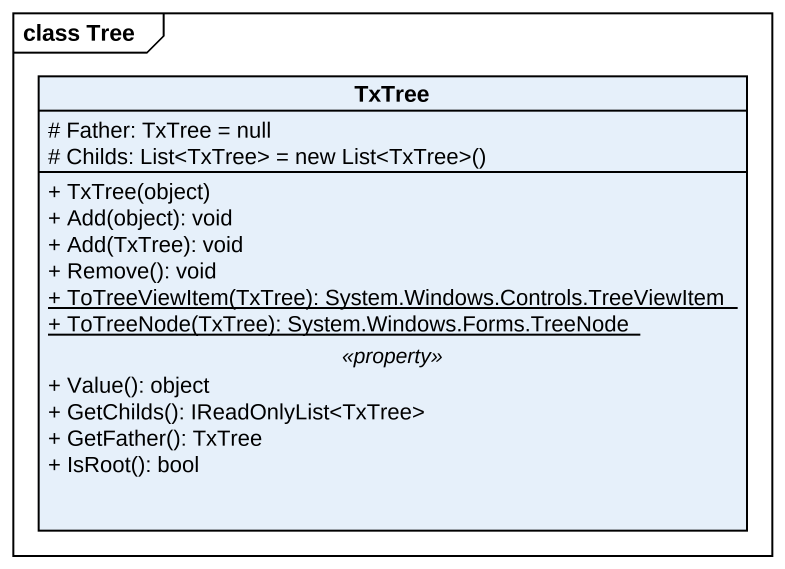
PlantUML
@startuml
mainframe class Tree
hide circle
hide empty members
skinparam classAttributeIconSize 0
class TxTree {
  # Father: TxTree = null
  {field} # Childs: List<TxTree> = new List<TxTree>()
  --
  + TxTree(object)
  + Add(object): void
  + Add(TxTree): void
  + Remove(): void
  {static} + ToTreeViewItem(TxTree): System.Windows.Controls.TreeViewItem
  {static} + ToTreeNode(TxTree): System.Windows.Forms.TreeNode
  .. <<property>> ..
  + Value(): object
  + GetChilds(): IReadOnlyList<TxTree>
  + GetFather(): TxTree
  + IsRoot(): bool
}
@enduml
